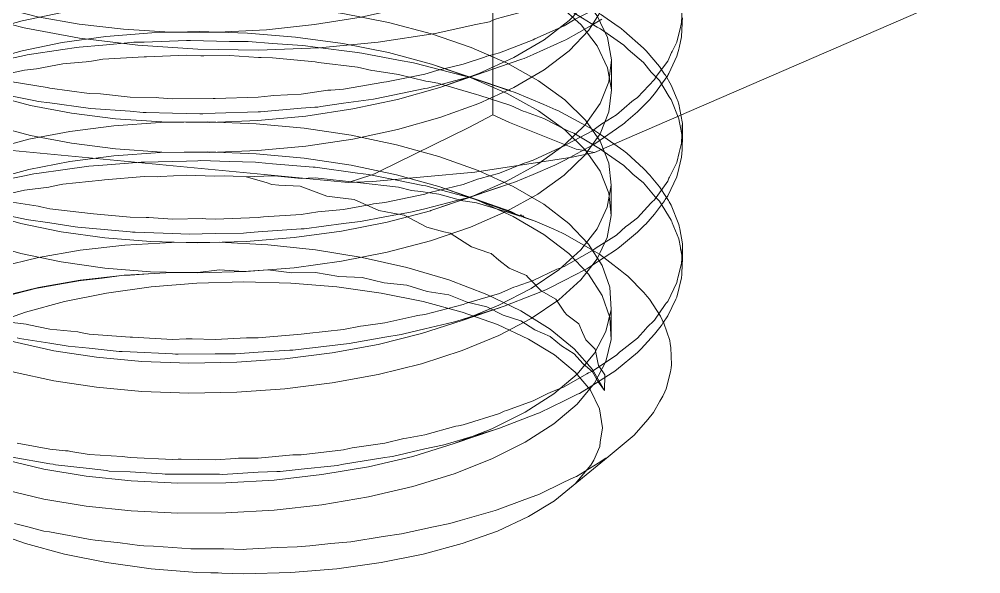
# Model space of a CAD drawing. Header units: millimetres. Extents: x 6 to 294, y 6 to 294.
# Drawn here: x 117.94 to 128.9, y 128.78 to 135.1 of the extents above; entities that cross this region are included whole.
import ezdxf

# ---------------------------------------------------------------- set-up
doc = ezdxf.new("R2010")
doc.units = ezdxf.units.MM
doc.linetypes.add('HIDDEN', pattern=[3, 2, -1])
doc.layers.add('M-VIEW', color=7, linetype='CONTINUOUS', lineweight=0)
doc.layers.add('M-VIEW-HIDD', color=8, linetype='HIDDEN', lineweight=0)

msp = doc.modelspace()

# ---------------------------------------------------------------- linework, layer by layer
at = {"layer": 'M-VIEW', "lineweight": 0}
for p, q in [((123.337, 134.013), (123.337, 139.762)), ((124.495, 133.584), (128.898, 135.491)), ((125.497, 133.751), (125.497, 133.914)), ((115.428, 133.837), (121.69, 133.24)), ((122.63, 132.921), (123.551, 133.232)), ((125.497, 132.381), (125.497, 132.541)), ((122.987, 131.669), (123.442, 131.823)), ((122.897, 130.266), (123.358, 130.423)), ((124.043, 129.616), (124.653, 130.117))]:
    msp.add_line(p, q, dxfattribs=at)
for points in [[(119.23, 131.479), (119.686, 131.453), (119.842, 131.459), (119.876, 131.461), (119.91, 131.46), (120.173, 131.451), (120.531, 131.473), (120.564, 131.473), (120.664, 131.471), (121.153, 131.512), (121.187, 131.518), (121.218, 131.521), (121.635, 131.565), (121.829, 131.604), (121.862, 131.609), (122.107, 131.641), (122.45, 131.719), (122.48, 131.725), (122.564, 131.738), (123, 131.852), (123.037, 131.866), (123.065, 131.875), (123.412, 131.978), (123.578, 132.049), (123.605, 132.058), (123.797, 132.123), (124.068, 132.254), (124.092, 132.263), (124.149, 132.286), (124.467, 132.461), (124.498, 132.484), (124.516, 132.496), (124.746, 132.643), (124.853, 132.739), (124.87, 132.752), (124.984, 132.838), (125.139, 133.007), (125.152, 133.02), (125.18, 133.045), (125.33, 133.258), (125.343, 133.289), (125.35, 133.304), (125.433, 133.471), (125.46, 133.583), (125.464, 133.597), (125.489, 133.69), (125.496, 133.877), (125.496, 133.89), (125.497, 133.914), (125.48, 134.011)], [(121.69, 133.24), (121.947, 133.325), (121.987, 133.34), (122.043, 133.366), (123.065, 133.867), (123.337, 134.013)], [(124.495, 133.584), (124.314, 133.616), (124.286, 133.622), (124.247, 133.636), (123.528, 133.924), (123.337, 134.013)], [(125.493, 133.629), (125.494, 133.646), (125.497, 133.751), (125.497, 133.751)], [(117.916, 131.47), (117.944, 131.465), (118.289, 131.41), (118.498, 131.375), (118.739, 131.353), (119.08, 131.317), (119.112, 131.314), (119.206, 131.311), (119.686, 131.289), (119.72, 131.287), (119.751, 131.285), (120.173, 131.291), (120.369, 131.291), (120.403, 131.291), (120.664, 131.309), (121.024, 131.33), (121.057, 131.332), (121.153, 131.344), (121.635, 131.4), (121.671, 131.404), (121.701, 131.408), (122.107, 131.48), (122.292, 131.511), (122.323, 131.516), (122.564, 131.575), (122.887, 131.651), (122.916, 131.659), (123, 131.685), (123.412, 131.814), (123.443, 131.823), (123.468, 131.831), (123.797, 131.962), (123.941, 132.02), (123.965, 132.031), (124.149, 132.123), (124.386, 132.245), (124.407, 132.257), (124.467, 132.294), (124.746, 132.478), (124.766, 132.493), (124.781, 132.504), (124.984, 132.677), (125.065, 132.755), (125.079, 132.768), (125.18, 132.882), (125.292, 133.034), (125.302, 133.048), (125.33, 133.091), (125.433, 133.307), (125.438, 133.324), (125.442, 133.337), (125.489, 133.53), (125.493, 133.615), (125.493, 133.629)], [(123.131, 133.36), (124.243, 133.53), (124.495, 133.584)], [(119.23, 132.676), (119.261, 132.676), (119.686, 132.662), (119.876, 132.654), (120.173, 132.661), (120.497, 132.666), (120.531, 132.667), (120.664, 132.678), (121.153, 132.713), (121.187, 132.715), (121.635, 132.774), (121.796, 132.793), (121.829, 132.797), (122.107, 132.851), (122.418, 132.908), (122.45, 132.914), (122.564, 132.943), (123, 133.054), (123.037, 133.063), (123.412, 133.187), (123.551, 133.232), (123.578, 133.241), (123.797, 133.333), (124.044, 133.438), (124.068, 133.449), (124.149, 133.491), (124.213, 133.525)], [(119.436, 132.225), (119.976, 132.211), (120.526, 132.227), (121.075, 132.271), (121.614, 132.345), (122.134, 132.448), (122.626, 132.577), (123.081, 132.732), (123.491, 132.91), (123.85, 133.109), (124.151, 133.325), (124.389, 133.556), (124.393, 133.563)], [(121.343, 132.909), (121.635, 132.934), (121.946, 132.992), (121.979, 132.998), (122.011, 133.002), (122.107, 133.013), (122.564, 133.11), (122.591, 133.119), (122.62, 133.126), (123, 133.219), (123.164, 133.278), (123.193, 133.287), (123.412, 133.348), (123.694, 133.462)], [(119.23, 132.676), (119.206, 132.679), (118.739, 132.721), (118.608, 132.732), (118.577, 132.736), (118.289, 132.781), (118.018, 132.82), (117.989, 132.827), (117.86, 132.855), (117.468, 132.94), (117.444, 132.947), (117.082, 133.055), (116.976, 133.086), (116.952, 133.095), (116.741, 133.179), (116.542, 133.258), (116.522, 133.268), (116.436, 133.312), (116.17, 133.454)], [(121.69, 133.24), (121.968, 133.251), (123.131, 133.36)], [(119.436, 132.225), (118.914, 132.267), (118.419, 132.337), (117.96, 132.432), (117.545, 132.551), (117.181, 132.69), (116.875, 132.847), (116.631, 133.019), (116.454, 133.203), (116.375, 133.345)], [(125.493, 132.436), (125.497, 132.541), (125.467, 132.715), (125.464, 132.73), (125.462, 132.743), (125.457, 132.764), (125.369, 132.982), (125.347, 133.022), (125.338, 133.036), (125.316, 133.069)], [(121.343, 132.909), (121.153, 132.878), (120.722, 132.85), (120.69, 132.848), (120.664, 132.844), (120.173, 132.823), (120.066, 132.829), (120.033, 132.83), (119.686, 132.823), (119.419, 132.842), (119.385, 132.844), (119.206, 132.845), (118.785, 132.885), (118.754, 132.888), (118.289, 132.943), (118.186, 132.966), (118.157, 132.973), (117.86, 133.017)], [(119.436, 132.568), (119.976, 132.554), (120.526, 132.569), (121.075, 132.614), (121.614, 132.688), (122.134, 132.79), (122.626, 132.92), (122.63, 132.921)], [(119.436, 132.568), (118.914, 132.61), (118.419, 132.68), (117.96, 132.775), (117.545, 132.893), (117.544, 132.894)], [(117.916, 130.273), (118.289, 130.201), (118.467, 130.185), (118.498, 130.182), (118.529, 130.178), (118.739, 130.143), (119.112, 130.119), (119.143, 130.115), (119.206, 130.106), (119.686, 130.086), (119.751, 130.089), (119.784, 130.089), (120.173, 130.081), (120.403, 130.098), (120.438, 130.099), (120.664, 130.099), (121.057, 130.137), (121.089, 130.138), (121.153, 130.14), (121.635, 130.197), (121.701, 130.212), (121.733, 130.217), (122.107, 130.271), (122.323, 130.324), (122.355, 130.33), (122.564, 130.365), (122.916, 130.463), (122.945, 130.47), (123, 130.481), (123.412, 130.61), (123.468, 130.635), (123.493, 130.645), (123.797, 130.753), (123.965, 130.838), (123.99, 130.848), (124.149, 130.913), (124.407, 131.061), (124.428, 131.071), (124.467, 131.089), (124.746, 131.275), (124.781, 131.308), (124.797, 131.321), (124.984, 131.468), (125.079, 131.575), (125.092, 131.589), (125.18, 131.673), (125.302, 131.853), (125.312, 131.865), (125.33, 131.887), (125.433, 132.103), (125.442, 132.141), (125.446, 132.155), (125.489, 132.32), (125.493, 132.436)], [(125.265, 131.623), (125.275, 131.64), (125.33, 131.723), (125.424, 131.913), (125.433, 131.936), (125.489, 132.157), (125.491, 132.193), (125.491, 132.207), (125.497, 132.381), (125.497, 132.381)], [(119.23, 131.479), (119.206, 131.478), (118.739, 131.515), (118.639, 131.533), (118.608, 131.538), (118.289, 131.571), (118.048, 131.621), (118.018, 131.627), (117.86, 131.648), (117.494, 131.736), (117.468, 131.742), (117.082, 131.848), (116.999, 131.883), (116.976, 131.893), (116.741, 131.968), (116.564, 132.055), (116.542, 132.065), (116.436, 132.105), (116.19, 132.244), (116.17, 132.255)], [(118.334, 130.982), (118.821, 130.908), (119.337, 130.861), (119.872, 130.841), (120.419, 130.851), (120.967, 130.89), (121.507, 130.958), (122.029, 131.054), (122.526, 131.177), (122.987, 131.326), (123.406, 131.499), (123.775, 131.693), (124.088, 131.904), (124.34, 132.131), (124.466, 132.293)], [(118.334, 130.982), (117.882, 131.081), (117.476, 131.204), (117.122, 131.347), (116.827, 131.507), (116.594, 131.681), (116.43, 131.866), (116.378, 131.971)], [(117.86, 130.113), (118.289, 130.037), (118.326, 130.03), (118.355, 130.025), (118.739, 129.982), (118.934, 129.958), (118.966, 129.954), (119.206, 129.943), (119.57, 129.92), (119.602, 129.918), (119.686, 129.919), (120.173, 129.917), (120.223, 129.917), (120.255, 129.916), (120.664, 129.939), (120.877, 129.948), (120.912, 129.949), (121.153, 129.976), (121.529, 130.014), (121.562, 130.018), (121.635, 130.031), (122.107, 130.107), (122.163, 130.115), (122.193, 130.12), (122.564, 130.205), (122.763, 130.248), (122.794, 130.255), (123, 130.317), (123.33, 130.414), (123.358, 130.423), (123.412, 130.443), (123.797, 130.59), (123.847, 130.609), (123.87, 130.618), (124.149, 130.752), (124.301, 130.828), (124.323, 130.839), (124.467, 130.926), (124.696, 131.072), (124.715, 131.084), (124.746, 131.108), (124.984, 131.305), (125.016, 131.334), (125.029, 131.346), (125.18, 131.512), (125.254, 131.609), (125.265, 131.623)], [(118.334, 131.324), (118.821, 131.25), (119.337, 131.203), (119.872, 131.184), (120.419, 131.194), (120.967, 131.232), (121.507, 131.3), (122.029, 131.397), (122.526, 131.52), (122.987, 131.669), (122.987, 131.669)], [(125.104, 130.54), (125.17, 130.619), (125.241, 130.749), (125.274, 130.807), (125.298, 130.857), (125.313, 130.889), (125.362, 131.083), (125.369, 131.128), (125.375, 131.164), (125.366, 131.362), (125.359, 131.402), (125.353, 131.442), (125.285, 131.64), (125.28, 131.651)], [(118.334, 131.324), (117.882, 131.424), (117.476, 131.546), (117.475, 131.547)], [(117.045, 130.013), (117.386, 129.866), (117.78, 129.739), (118.221, 129.633), (118.702, 129.553), (119.214, 129.499), (119.748, 129.473), (120.295, 129.476), (120.845, 129.508), (121.39, 129.57), (121.919, 129.661), (122.424, 129.779), (122.895, 129.923), (123.325, 130.092), (123.706, 130.282), (124.032, 130.491), (124.297, 130.716), (124.496, 130.954)], [(120.5, 129.061), (120.53, 129.063), (120.883, 129.081), (121.108, 129.088), (121.252, 129.103), (121.491, 129.128), (121.719, 129.148), (122.088, 129.207), (122.296, 129.237), (122.419, 129.264), (122.661, 129.318), (122.848, 129.356), (122.964, 129.39), (123.203, 129.46), (123.365, 129.505), (123.385, 129.51), (123.701, 129.63), (123.84, 129.68), (123.863, 129.688), (124.148, 129.826), (124.262, 129.879), (124.289, 129.891), (124.536, 130.045), (124.625, 130.1), (124.653, 130.117), (124.857, 130.285), (124.949, 130.361), (125.104, 130.54)], [(117.386, 130.209), (117.78, 130.081), (118.221, 129.976), (118.702, 129.895), (119.214, 129.841), (119.748, 129.815), (120.295, 129.818), (120.845, 129.851), (121.39, 129.913), (121.919, 130.003), (122.424, 130.121), (122.895, 130.266), (122.896, 130.266)], [(120.5, 128.783), (120.249, 128.79), (120.207, 128.792), (120.122, 128.793), (119.966, 128.797), (119.442, 128.84), (118.936, 128.91), (118.456, 129.006), (118.011, 129.127), (117.609, 129.27), (117.255, 129.435), (116.957, 129.617), (116.955, 129.618)], [(120.5, 128.783), (121.034, 128.797), (121.558, 128.84), (122.064, 128.91), (122.544, 129.006), (122.989, 129.127), (123.391, 129.27), (123.743, 129.434), (124.04, 129.614), (124.042, 129.616)], [(117.887, 129.356), (118.038, 129.318), (118.221, 129.269), (118.284, 129.259), (118.51, 129.219), (118.553, 129.211), (118.748, 129.173), (118.805, 129.167), (119.091, 129.134), (119.31, 129.105), (119.359, 129.102), (119.472, 129.096), (119.689, 129.083), (119.897, 129.067), (119.937, 129.067), (120.273, 129.067), (120.5, 129.061)]]:
    msp.add_lwpolyline(points, dxfattribs=at)
at = {"layer": 'M-VIEW-HIDD', "lineweight": 0}
for p, q in [((122.638, 134.591), (123.543, 134.285)), ((124.688, 134.298), (124.688, 134.641)), ((122.734, 134.323), (123.164, 134.471)), ((122.723, 133.195), (123.153, 133.047)), ((124.687, 132.867), (124.687, 133.21)), ((123.169, 133.035), (123.821, 132.802)), ((124.685, 131.452), (124.685, 131.794))]:
    msp.add_line(p, q, dxfattribs=at)
for points in [[(124.128, 138.476), (124.601, 138.27), (125.004, 138.04), (125.33, 137.792), (125.574, 137.528), (125.73, 137.253), (125.797, 136.972), (125.774, 136.69), (125.66, 136.412), (125.458, 136.143), (125.171, 135.886), (124.804, 135.647), (124.364, 135.429), (123.857, 135.236), (123.72, 135.196), (123.433, 135.122), (123.38, 135.106), (123.358, 135.1), (123.298, 135.074), (123.144, 135.04), (122.681, 134.94), (122.032, 134.841)], [(115.34, 137.397), (115.226, 137.119), (115.203, 136.837), (115.27, 136.556), (115.426, 136.281), (115.67, 136.017), (115.996, 135.769), (116.399, 135.539), (116.872, 135.333), (117.407, 135.154), (117.995, 135.005), (118.627, 134.888), (119.29, 134.806), (119.974, 134.759), (120.666, 134.75), (121.357, 134.777), (122.032, 134.841)], [(121.207, 133.999), (121.74, 134.08), (122.252, 134.188), (122.734, 134.323), (123.178, 134.483), (123.576, 134.665), (123.921, 134.867), (124.207, 135.086), (124.43, 135.318), (124.585, 135.561), (124.671, 135.81), (124.685, 136.061), (124.627, 136.312), (124.498, 136.557), (124.301, 136.794), (124.038, 137.018), (123.715, 137.227)], [(121.207, 133.657), (121.74, 133.737), (122.252, 133.846), (122.734, 133.981), (123.178, 134.141), (123.576, 134.323), (123.921, 134.525), (124.207, 134.743), (124.43, 134.976), (124.585, 135.218), (124.671, 135.467), (124.685, 135.719), (124.627, 135.969), (124.498, 136.215), (124.301, 136.451), (124.038, 136.676), (123.715, 136.885)], [(122.345, 135.24), (121.836, 135.126), (121.304, 135.04), (120.757, 134.982), (120.207, 134.955), (119.661, 134.956), (119.13, 134.987), (118.623, 135.045), (118.148, 135.13), (117.714, 135.239), (117.328, 135.37), (116.996, 135.52), (116.726, 135.686), (116.52, 135.865), (116.383, 136.054), (116.318, 136.247), (116.325, 136.442), (116.404, 136.635)], [(116.817, 135.659), (117.11, 135.82), (117.462, 135.963), (117.867, 136.087), (118.317, 136.187), (118.805, 136.262), (119.322, 136.311), (119.859, 136.331), (120.407, 136.322), (120.958, 136.283), (121.5, 136.215), (122.025, 136.119), (122.523, 135.995), (122.987, 135.846), (123.407, 135.673), (123.778, 135.478), (124.091, 135.265), (124.343, 135.038)], [(121.207, 133.999), (120.659, 133.948), (120.109, 133.925), (119.565, 133.932), (119.038, 133.968), (118.535, 134.031), (118.067, 134.12), (117.641, 134.233), (117.264, 134.368), (116.943, 134.521), (116.684, 134.69), (116.491, 134.871), (116.366, 135.06), (116.314, 135.254), (116.333, 135.449), (116.425, 135.642), (116.587, 135.827), (116.817, 136.002)], [(121.207, 133.657), (120.659, 133.605), (120.109, 133.583), (119.565, 133.589), (119.038, 133.625), (118.535, 133.688), (118.067, 133.777), (117.641, 133.89), (117.264, 134.025), (116.943, 134.178), (116.684, 134.347), (116.491, 134.528), (116.366, 134.718), (116.314, 134.912), (116.333, 135.107), (116.425, 135.299), (116.587, 135.484), (116.817, 135.659)], [(122.63, 132.921), (123.081, 133.075), (123.491, 133.253), (123.85, 133.451), (124.151, 133.667), (124.389, 133.898), (124.559, 134.14), (124.659, 134.389), (124.688, 134.641), (124.644, 134.893), (124.528, 135.141), (124.343, 135.38)], [(117.972, 135.085), (118.431, 135.18), (118.927, 135.249), (119.45, 135.29), (119.991, 135.303), (120.54, 135.287), (121.089, 135.242), (121.628, 135.167), (122.148, 135.064), (122.638, 134.934), (123.092, 134.778), (123.501, 134.6), (123.859, 134.401), (124.158, 134.184), (124.394, 133.953), (124.562, 133.711), (124.661, 133.462), (124.687, 133.21)], [(123.694, 133.462), (123.72, 133.471), (123.797, 133.495), (124.149, 133.658), (124.171, 133.672), (124.192, 133.683), (124.467, 133.828), (124.579, 133.91), (124.599, 133.923), (124.746, 134.013), (124.922, 134.165), (124.938, 134.177), (124.984, 134.211), (125.18, 134.417), (125.19, 134.435), (125.2, 134.448), (125.33, 134.625), (125.372, 134.721), (125.379, 134.735), (125.433, 134.841), (125.475, 135.012), (125.479, 135.025), (125.489, 135.063), (125.497, 135.286)], [(121.343, 134.101), (121.376, 134.107), (121.635, 134.145), (121.979, 134.192), (122.107, 134.219), (122.564, 134.311), (122.591, 134.317), (123, 134.427), (123.136, 134.463), (123.164, 134.471), (123.412, 134.558), (123.668, 134.647), (123.694, 134.656), (123.797, 134.701), (124.149, 134.859), (124.171, 134.869), (124.467, 135.036), (124.56, 135.091), (124.579, 135.103)], [(122.7, 134.519), (123, 134.588), (123.241, 134.671), (123.269, 134.682), (123.298, 134.689), (123.412, 134.719), (123.797, 134.869), (123.817, 134.878), (124.149, 135.025), (124.255, 135.09), (124.277, 135.102), (124.467, 135.197)], [(124.213, 133.525), (124.467, 133.663), (124.48, 133.67), (124.498, 133.681), (124.746, 133.852), (124.837, 133.919), (124.853, 133.932), (124.984, 134.048), (125.125, 134.189), (125.139, 134.202), (125.18, 134.25), (125.33, 134.46), (125.337, 134.473), (125.343, 134.485), (125.433, 134.68), (125.456, 134.761), (125.46, 134.775), (125.489, 134.9), (125.495, 135.057), (125.496, 135.072), (125.497, 135.118)], [(124.259, 135.175), (124.507, 135.023), (124.527, 135.013), (124.564, 134.994), (124.83, 134.805)], [(124.564, 135.158), (124.766, 135.021), (124.785, 135.008), (124.802, 134.994), (124.83, 134.971)], [(117.544, 132.894), (117.181, 133.033), (116.875, 133.19), (116.631, 133.362), (116.454, 133.545), (116.347, 133.736), (116.312, 133.931), (116.349, 134.126), (116.458, 134.317), (116.637, 134.5), (116.882, 134.672), (117.19, 134.829), (117.555, 134.967), (117.972, 135.085)], [(124.393, 133.563), (124.559, 133.797), (124.659, 134.046), (124.688, 134.298), (124.644, 134.55), (124.528, 134.798), (124.343, 135.038)], [(117.972, 134.743), (118.431, 134.837), (118.927, 134.906), (119.45, 134.948), (119.991, 134.961), (120.54, 134.945), (121.089, 134.899), (121.628, 134.824), (122.148, 134.721), (122.638, 134.591), (123.092, 134.436), (123.501, 134.257), (123.859, 134.058), (124.158, 133.841), (124.394, 133.61), (124.562, 133.369), (124.661, 133.119), (124.687, 132.867)], [(125.085, 134.742), (125.054, 134.773), (124.83, 134.971)], [(117.588, 134.6), (118, 134.69), (118.031, 134.697), (118.436, 134.756), (118.593, 134.78), (118.624, 134.785), (118.893, 134.807), (119.215, 134.837), (119.247, 134.84), (119.365, 134.842), (119.847, 134.859), (119.892, 134.861), (120.336, 134.85), (120.514, 134.848), (120.548, 134.847), (120.827, 134.825), (121.17, 134.801), (121.203, 134.798), (121.314, 134.783), (121.794, 134.721), (121.817, 134.718), (121.846, 134.715), (122.261, 134.635), (122.433, 134.604), (122.465, 134.598), (122.711, 134.534), (123.022, 134.455), (123.051, 134.448), (123.14, 134.418), (123.544, 134.284), (123.569, 134.276), (123.593, 134.268), (123.918, 134.13), (124.055, 134.071), (124.079, 134.061), (124.259, 133.965), (124.486, 133.84), (124.507, 133.828), (124.564, 133.79), (124.83, 133.602)], [(125.497, 133.751), (125.464, 133.926), (125.457, 133.968), (125.369, 134.186), (125.356, 134.205), (125.347, 134.217), (125.235, 134.402), (125.156, 134.485), (125.143, 134.499), (125.054, 134.609), (124.879, 134.758), (124.864, 134.771), (124.83, 134.805)], [(116.375, 133.345), (116.347, 133.394), (116.312, 133.589), (116.349, 133.783), (116.458, 133.974), (116.637, 134.157), (116.882, 134.329), (117.19, 134.486), (117.555, 134.625), (117.972, 134.743)], [(118.734, 134.62), (118.765, 134.625), (118.893, 134.645), (119.365, 134.675), (119.391, 134.675), (119.847, 134.693), (120.009, 134.684), (120.044, 134.685), (120.336, 134.689), (120.666, 134.664), (120.699, 134.664), (120.827, 134.663), (121.314, 134.615), (121.351, 134.61), (121.794, 134.556), (121.958, 134.519), (121.991, 134.514), (122.261, 134.474), (122.573, 134.396), (122.603, 134.391), (122.711, 134.372), (123.153, 134.245), (123.179, 134.236), (123.544, 134.119), (123.683, 134.056), (123.709, 134.046), (123.918, 133.97), (124.161, 133.844), (124.184, 133.834), (124.259, 133.803), (124.564, 133.622), (124.578, 133.611), (124.595, 133.599), (124.83, 133.437)], [(125.48, 134.011), (125.457, 134.135), (125.444, 134.172), (125.438, 134.186), (125.369, 134.35), (125.303, 134.463), (125.294, 134.477), (125.235, 134.563), (125.085, 134.742)], [(117.602, 134.436), (118, 134.523), (118.136, 134.538), (118.436, 134.595), (118.702, 134.618), (118.734, 134.62)], [(122.7, 134.519), (122.564, 134.477), (122.124, 134.39), (122.095, 134.385), (121.635, 134.306), (121.491, 134.295), (121.458, 134.292), (121.153, 134.248), (120.841, 134.231), (120.807, 134.229), (120.664, 134.212), (120.173, 134.197), (120.15, 134.198), (119.686, 134.194), (119.533, 134.207), (119.5, 134.21), (119.206, 134.214), (118.899, 134.248), (118.866, 134.251), (118.739, 134.256), (118.289, 134.316), (118.26, 134.323), (117.86, 134.388)], [(121.343, 134.101), (121.309, 134.099), (121.153, 134.087), (120.69, 134.046), (120.664, 134.045), (120.173, 134.03), (120.033, 134.024), (119.999, 134.025), (119.686, 134.033), (119.385, 134.038), (119.352, 134.04), (119.206, 134.053), (118.754, 134.086), (118.725, 134.09), (118.289, 134.15), (118.157, 134.166), (118.127, 134.172), (117.86, 134.227)], [(124.496, 131.297), (124.626, 131.543), (124.685, 131.794), (124.671, 132.047), (124.585, 132.297), (124.429, 132.54), (124.205, 132.773), (123.917, 132.993), (123.569, 133.195), (123.169, 133.378), (122.723, 133.538), (122.238, 133.672), (121.723, 133.78), (121.187, 133.86), (120.639, 133.911), (120.089, 133.932), (119.545, 133.925), (119.019, 133.888)], [(117.475, 131.547), (117.122, 131.689), (116.827, 131.849), (116.594, 132.024), (116.43, 132.209), (116.336, 132.401), (116.313, 132.596), (116.363, 132.79), (116.485, 132.98), (116.676, 133.161), (116.933, 133.331), (117.251, 133.485), (117.626, 133.62), (118.051, 133.734), (118.518, 133.824), (119.019, 133.888)], [(124.496, 130.954), (124.626, 131.2), (124.685, 131.452), (124.671, 131.704), (124.585, 131.954), (124.429, 132.198), (124.205, 132.431), (123.917, 132.65), (123.569, 132.853), (123.169, 133.035), (122.723, 133.195), (122.238, 133.33), (121.723, 133.438), (121.187, 133.518), (120.639, 133.568), (120.089, 133.59), (119.545, 133.582), (119.019, 133.545)], [(125.316, 133.069), (125.235, 133.192), (125.143, 133.306), (125.131, 133.32), (125.054, 133.4), (124.864, 133.575), (124.85, 133.587), (124.83, 133.602)], [(116.378, 131.971), (116.336, 132.058), (116.313, 132.253), (116.363, 132.448), (116.485, 132.637), (116.676, 132.819), (116.933, 132.988), (117.251, 133.142), (117.626, 133.277), (118.051, 133.391), (118.518, 133.481), (119.019, 133.545)], [(118.734, 133.427), (118.893, 133.438), (119.33, 133.473), (119.365, 133.475), (119.847, 133.486), (119.976, 133.49), (120.009, 133.491), (120.336, 133.479), (120.632, 133.472), (120.666, 133.471), (120.827, 133.456), (121.289, 133.418), (121.314, 133.416), (121.794, 133.348), (121.926, 133.331), (121.958, 133.326), (122.261, 133.264), (122.541, 133.209), (122.573, 133.203), (122.711, 133.165), (123.153, 133.047), (123.544, 132.911), (123.645, 132.859)], [(115.821, 132.42), (115.926, 132.515), (115.94, 132.527), (116.016, 132.582), (116.227, 132.723), (116.242, 132.733), (116.254, 132.739), (116.533, 132.879), (116.604, 132.913), (116.626, 132.923), (116.851, 133.008), (117.048, 133.082), (117.073, 133.091), (117.203, 133.126), (117.551, 133.224), (117.576, 133.231), (118, 133.316), (118.106, 133.339), (118.136, 133.345), (118.166, 133.349), (118.436, 133.384), (118.734, 133.427)], [(125.497, 132.381), (125.477, 132.487), (125.474, 132.502), (125.457, 132.6), (125.382, 132.782), (125.376, 132.797), (125.369, 132.814), (125.235, 133.03), (125.198, 133.067), (125.186, 133.079), (125.054, 133.239), (124.934, 133.338), (124.918, 133.351), (124.83, 133.437)], [(117.738, 133.092), (118, 133.155), (118.277, 133.19), (118.307, 133.196), (118.436, 133.223), (118.881, 133.269), (118.911, 133.272), (119.365, 133.308), (119.517, 133.306), (119.55, 133.308), (119.847, 133.324), (120.167, 133.312), (120.276, 133.316), (120.378, 133.315), (120.528, 133.307)], [(120.528, 133.307), (120.825, 133.318), (120.851, 133.316), (121.152, 133.288), (121.314, 133.293), (121.794, 133.243), (122.261, 133.189), (122.411, 133.151), (122.515, 133.138), (122.722, 133.11), (122.997, 133.032), (123.024, 133.028), (123.15, 133.01), (123.544, 132.892), (123.645, 132.859)], [(120.528, 133.307), (120.753, 133.241), (120.82, 133.219)], [(120.82, 133.219), (120.898, 133.212), (121.143, 133.198), (121.447, 133.087), (121.569, 133.07), (121.756, 133.049), (122.039, 132.924), (122.199, 132.892), (122.328, 132.87), (122.586, 132.731), (122.777, 132.68), (122.851, 132.663), (123.009, 132.56), (123.095, 132.507), (123.293, 132.439), (123.317, 132.432), (123.407, 132.358), (123.524, 132.266), (123.72, 132.18), (123.736, 132.162), (123.769, 132.127), (123.887, 132.007), (124.054, 131.913), (124.092, 131.854), (124.154, 131.765), (124.18, 131.732), (124.316, 131.632)], [(122.987, 131.669), (123.406, 131.842), (123.775, 132.035), (124.088, 132.247), (124.34, 132.474), (124.525, 132.712), (124.642, 132.959), (124.687, 133.21)], [(123.645, 132.859), (123.657, 132.872), (123.67, 132.851), (123.683, 132.863), (123.695, 132.843), (123.821, 132.802), (124.031, 132.709), (124.131, 132.663), (124.154, 132.653), (124.24, 132.604), (124.446, 132.486), (124.525, 132.439), (124.551, 132.423), (124.79, 132.244)], [(124.466, 132.293), (124.525, 132.37), (124.642, 132.616), (124.687, 132.867)], [(117.045, 130.356), (116.765, 130.52), (116.548, 130.697), (116.401, 130.884), (116.324, 131.077), (116.319, 131.273), (116.386, 131.466), (116.525, 131.654), (116.732, 131.833), (117.004, 131.999), (117.337, 132.149), (117.724, 132.279), (118.16, 132.387), (118.636, 132.471), (119.144, 132.529), (119.675, 132.559), (120.221, 132.56), (120.772, 132.531)], [(124.61, 130.87), (124.473, 131.112), (124.265, 131.348), (123.992, 131.571), (123.658, 131.778), (123.27, 131.965), (122.834, 132.131), (122.358, 132.272), (121.849, 132.386), (121.318, 132.473), (120.772, 132.531)], [(116.379, 130.597), (116.324, 130.735), (116.319, 130.93), (116.386, 131.124), (116.525, 131.312), (116.732, 131.49), (117.004, 131.656), (117.337, 131.806), (117.724, 131.937), (118.16, 132.045), (118.636, 132.129), (119.144, 132.186), (119.675, 132.216)], [(117.671, 131.919), (117.72, 131.931), (117.907, 131.978), (118.126, 132.033), (118.166, 132.041), (118.38, 132.078), (118.618, 132.122), (118.647, 132.126), (118.885, 132.153), (119.137, 132.184), (119.205, 132.187), (119.413, 132.199), (119.675, 132.216)], [(119.675, 132.216), (119.738, 132.216), (119.954, 132.216), (119.977, 132.217), (120.221, 132.245), (120.5, 132.229), (120.772, 132.245)], [(120.772, 132.245), (121.045, 132.214), (121.318, 132.216), (121.582, 132.171), (121.849, 132.158), (122.099, 132.099), (122.358, 132.072), (122.59, 132.001), (122.834, 131.96), (123.044, 131.877), (123.27, 131.823), (123.455, 131.731), (123.658, 131.664), (123.815, 131.564), (123.992, 131.486), (124.119, 131.379)], [(125.28, 131.651), (125.268, 131.675), (125.247, 131.718), (125.121, 131.912), (125.097, 131.941), (125.058, 131.987), (124.875, 132.175), (124.847, 132.198), (124.79, 132.244)], [(116.96, 131.277), (117.257, 131.458), (117.609, 131.622), (118.011, 131.765), (118.456, 131.886), (118.936, 131.982), (119.442, 132.052), (119.966, 132.094), (120.5, 132.109), (121.034, 132.094), (121.558, 132.052), (122.064, 131.982), (122.544, 131.886), (122.989, 131.765), (123.391, 131.622), (123.743, 131.458), (124.04, 131.277)], [(124.61, 130.87), (124.614, 131.05), (124.542, 131.158), (124.534, 131.19), (124.503, 131.344), (124.398, 131.448), (124.377, 131.491), (124.359, 131.531), (124.316, 131.632)], [(124.61, 130.87), (124.537, 130.969), (124.473, 131.084), (124.361, 131.179), (124.265, 131.291), (124.119, 131.379)], [(122.896, 130.266), (123.325, 130.434), (123.706, 130.625), (124.032, 130.834), (124.297, 131.059), (124.496, 131.297)], [(124.042, 129.616), (124.277, 129.809), (124.411, 129.97), (124.454, 130.02), (124.487, 130.078), (124.557, 130.232), (124.562, 130.283), (124.588, 130.446), (124.553, 130.663), (124.449, 130.876), (124.277, 131.082), (124.04, 131.277)]]:
    msp.add_lwpolyline(points, dxfattribs=at)

doc.saveas('drawing.dxf')
